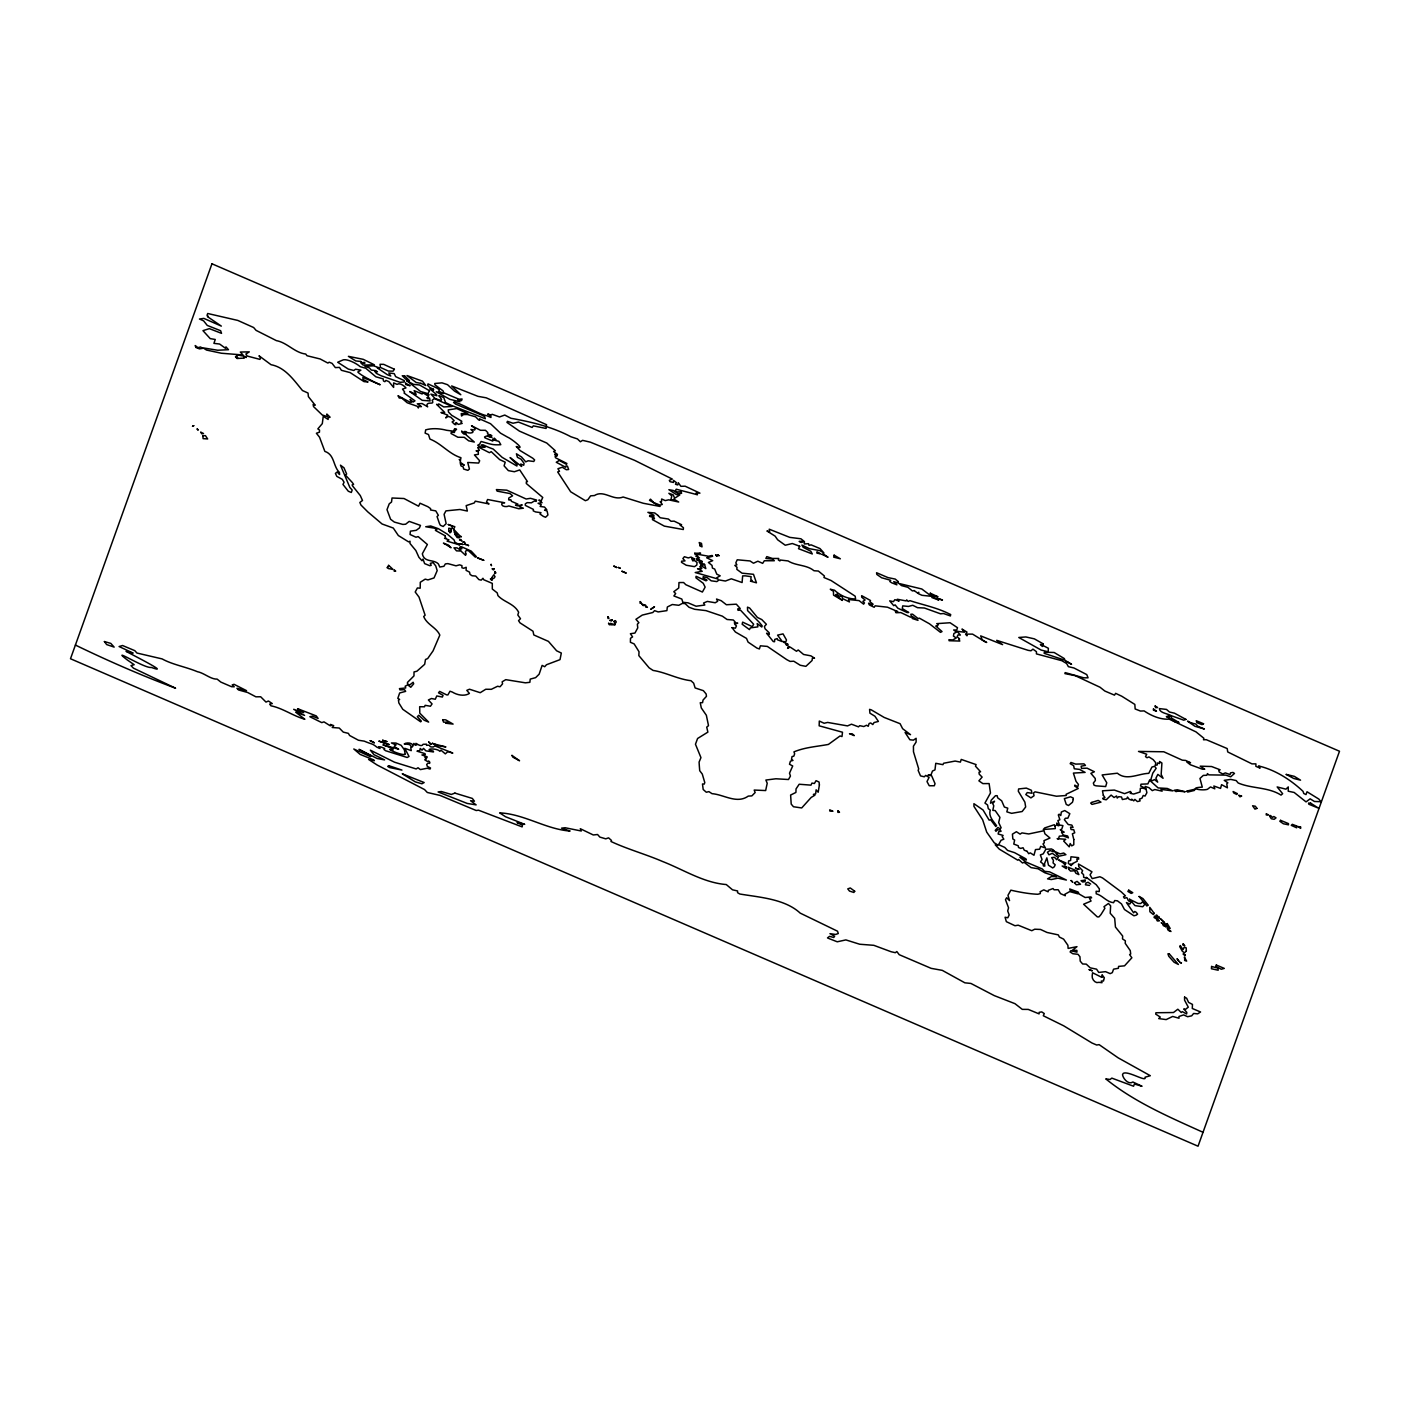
<?xml version="1.0" encoding="UTF-8"?>
<svg xmlns="http://www.w3.org/2000/svg" width="1410" height="1410" viewBox="0 0 1410 1410"><rect width="100%" height="100%" fill="white"/><g stroke="black" fill="none" stroke-linecap="round" stroke-linejoin="round"><path stroke-width="1.5" d="M1186.18 951.08L1184.523 952.878L1182.373 951.309L1179.712 946.586L1180.276 945.511L1183.061 949.653L1184.083 947.361L1186.198 947.855L1186.339 950.798M197.03 429.081L198.211 430.156L197.329 428.904M1089.472 885.427L1085.436 884.793L1085.964 883.083L1088.062 882.255L1090.67 884.07M1203.03 1132.301C1169.348 1117.037 1134.556 1102.197 1105.757 1078.879L1110.111 1079.478L1111.803 1078.104L1133.587 1086.229L1134.38 1084.008L1142.03 1086.264L1132.882 1081.999C1128.846 1085.013 1123.277 1079.143 1122.501 1074.755L1123.206 1073.398C1128.07 1070.384 1147.211 1082.88 1145.043 1077.222L1150.313 1075.707L1118.183 1057.852L1099.113 1044.634L1096.68 1045.021L1091.974 1042.995L1063.722 1025.828L1043.312 1015.764L1044.264 1013.561L1041.726 1011.904L1039.135 1012.345L1039.117 1013.896L1028.26 1009.419L1022.285 1009.366L1014.971 1003.673L994.279 995.619L970.908 983.44L964.881 982.823L942.285 970.362L931.164 968.353L899.21 954.676L896.83 951.538L895.332 952.702L891.102 951.732L873.812 945.317L859.712 944.242L845.877 939.906L837.258 941.792L829.38 938.725L827.476 937.914L829.556 936.346L833.751 937.474L834.632 936.24L829.961 933.667L835.654 934.442L838.28 933.543L837.522 931.199L800.193 913.116C784.894 898.928 759.69 897.342 739.792 894.01L737.536 892.653L737.589 890.961L732.513 889.816L726.273 884.546C703.59 882.766 683.48 869.635 662.577 861.492C645.674 854.196 627.309 849.173 610.988 841.488L611.464 840.43L608.556 837.84L605.754 838.844L599.849 837.082L597.558 834.509L593.293 834.967L580.285 828.71L581.255 831.001L565.128 827.74L561.533 828.146L570.098 831.054C545.74 829.221 524.273 814.011 499.651 812.865L505.503 816.725L524.714 824.356L517.029 822.576L522.493 825.15L522.141 826.894L478.501 810.186L476.21 810.521L440.079 795.434L427.3 792.473L424.551 789.565L377.175 765.031L368.609 759.479L374.39 760.695L373.668 759.884L360.167 754.421L353.787 748.992L370.442 756.659L370.989 755.83L359.004 749.362L377.105 758.492L384.595 759.902L373.95 754.65L370.372 750.173L394.518 762.193L416.161 768.943L418.012 767.763L420.392 769.596L427.177 768.238L430.068 769.049L430.526 768.009L427.336 766.423L426.684 764.396L428.287 763.004C431.354 765.031 429.292 759.197 427.565 761.541L424.71 759.814L426.155 759.144L424.939 757.311L426.895 757.804L427.16 756.835L421.925 754.967L425.291 754.562L424.992 753.627L416.99 751.16L419.687 750.719L420.233 748.446L422.031 750.155L423.511 748.41L425.979 750.878L433.54 751.953L433.24 751.072C422.119 749.027 436.659 747.547 439.885 751.336L440.96 750.155L445.313 753.856L447.851 751.653L452.822 753.081L434.879 745.925L433.275 746.983C426.948 747.194 432.57 744.568 426.507 745.326L426.507 744.18L423.07 744.304C421.079 748.604 413.095 740.197 416.867 744.78L415.263 745.255L413.888 743.387L413.077 745.379C411.42 742.189 405.957 742.629 404.247 743.934C409.781 744.568 409.781 744.092 411.138 746.577L412.83 746.348L410.786 747.741L411.262 750.649L404.776 748.322L409.023 756.483L407.19 757.487L385.688 750.754L383.925 749.468L384.683 748.463L380.929 746.965L378.638 746.718L380.013 748.516L376.911 747.177C371.623 743.017 372.769 744.762 364.203 741.131L358.475 740.25L349.61 735.491L348.376 733.359L343.3 732.125L339.246 728.036L332.231 727.49L333.712 725.639L330.504 724.423L330.962 725.762L329.869 725.586L323.983 721.867L321.78 722.625L309.848 716.703L312.438 716.157L318.131 718.43L316.245 715.91L297.598 708.684L303.679 712.596L293.685 709.318L304.56 715.381L295.677 712.191L304.86 719.241C293.403 716.139 282.67 708.12 270.931 705.811L269.645 704.083L272.271 703.572L268.429 701.017L265.996 702.074L260.674 696.769L255.897 696.822L247.631 692.486L238.537 689.966L236.95 688.291L246.521 690.653L234.025 684.308L232.174 684.908L234.219 686.793L231.469 686.688L220.841 682.087L217.105 679.109C210.76 679.426 204.15 672.975 197.382 671.689C186.085 666.948 172.231 664.568 162.132 658.911L136.964 653.041L134.778 650.644L122.547 645.516L119.092 646.538L133.122 653.112L126.054 651.297C127.587 652.477 173.271 675.284 151.328 667.423C144.666 668.851 108.411 645.445 127.341 659.986L134.162 664.692L130.971 665.608L133.404 668.128L175.58 688.221C142.005 675.672 108.165 660.938 75.4 645.057M732.037 627.662L735.385 631.997L746.507 638.413L748.076 642.096L756.976 648.106L759.391 648.952L760.395 645.815L767.34 646.414L786.798 659.668L790.111 661.413L793.777 661.22L800.245 665.256L805.868 666.348L812.089 660.497L812.354 658.294L814.522 658.153L810.838 655.826L803.577 654.469L798.219 649.975L796.491 651.261L790.129 647.049L787.591 648.371L788.965 646.555L785.811 644.458L788.137 644.388L783.96 642.431L783.537 641.479L785.775 641.991L786.48 639.981L783.043 633.901L777.562 635.135L782.374 641.656L777.492 639.805L777.192 638.536L774.725 639.435L774.548 641.726L773.262 641.55L766.582 633.196L769.331 634.465L769.137 632.72L765.084 628.807L764.414 626.463L766.388 624.313L761.788 619.572L757.382 617.439L749.644 608.027L747.476 607.146L747.6 610.618L759.126 622.127L762.175 625.811L761.77 627.027L757.17 623.537L757.893 626.868L750.402 627.873L749.433 629.583L742.154 624.225L742.647 622.145L752.27 626.639L753.645 624.242L740.462 610.125L738.029 610.301L737.73 608.909L740.232 608.538L736.337 604.185L726.397 604.749L721.25 600.73L716.544 599.038L717.637 601.312L715.222 602.757L707.309 601.418L703.537 603.039L704.824 605.031L696.082 606.229L688.08 602.828L682.845 602.299L681.823 599.056L673.874 595.937L675.672 593.592L673.804 591.707L678.739 587.988L678.968 582.559L683.603 582.524L685.824 584.709L702.391 592.041L705.141 587.124L703.237 583.282L695.941 577.853L696.047 576.302L705.969 580.797L707.062 580.18L703.096 577.889L703.22 576.672L707.238 577.642L711.186 580.814L716.879 581.59L719.047 579.933L725.392 581.043L731.314 578.805L742.101 582.541L742.647 575.897L745.255 575.844L751.125 576.655L750.825 579.263L752.305 580.797L750.402 581.149L756.447 582.806L753.486 574.311L742.012 573.165L736.813 569.358L737.042 567.331L734.822 565.41L736.884 564.846L735.808 562.872L737.236 559.788L750.014 560.951L753.486 563.225L757.857 561.198L762.669 563.365L764.343 560.757L774.319 560.739L772.504 559.1L765.877 558.466L766.811 556.615L772.416 558.466L778.743 558.466L778.338 559.964L779.924 560.968L780.259 560.017L788.049 560.933C795.963 565.974 806.679 564.599 813.993 570.733L818.382 571.05L824.409 575.985L823.969 577.518L831.089 580.532L855.183 596.183L855.588 598.915C847.921 599.162 839.972 595.373 834.526 590.226L830.278 589.239L833.433 591.284L833.557 595.143L842.457 600.431L835.513 594.738L837.135 594.121L838.597 595.866L842.122 596.624L842.775 598.704L849.437 601.929L848.485 599.514L859.078 600.625L863.607 604.167L864.453 602.951L862.902 601.383L865.105 599.99L861.704 597.205L861.651 595.654L870.516 600.519L869.882 601.7L873.09 604.185L872.402 604.996L868.56 603.198L869.424 604.961L874.182 607.287L875.116 605.824L887.472 607.199L897.782 611.623L895.315 611.394L896.002 612.733L900.831 612.574L910.508 617.157L912.393 616.787L912.217 618.479L917.998 620.347L911.23 615.817L910.825 614.214L912.552 614.196L918.121 618.567L919.39 618.162L929.437 623.784L940.47 632.35L942.039 631.574L935.764 626.005L937.597 625.846L938.32 624.313L936.769 623.643L950.076 622.744L957.496 627.714L956.738 630.023L953.671 629.988L956.491 632.05L953.865 633.548L953.442 636.104L956.244 637.99L952.79 639.964L948.912 639.699L949.106 640.722L959.84 641.057L958.765 639.294L959.699 638.977L957.09 636.738L958.06 634.905L960.369 635.064L957.09 631.292L964.528 632.209L962.008 629.054L966.996 632.103L965.586 634.236L966.978 635.787L967.101 634.112L972.583 634.13L985.731 642.202L986.7 642.449L982.188 639.893L980.69 635.892L1002.598 644.634L996.694 640.334L1028.19 650.345L1030.992 650.785L1032.931 649.146L1036.473 651.702L1036.42 653.887L1061.871 660.708L1066.647 663.528L1068.375 666.666L1073.944 667.97L1086.757 674.597L1088.079 677.822L1083.761 677.822L1065.149 672.605L1064.903 673.61L1075.16 675.654L1100.012 687.234L1104.823 691.023L1114.499 695.148L1115.627 693.35L1121.726 696.205L1134.839 704.418L1135.156 708.966L1140.478 711.063L1144.109 710.904C1151.247 715.734 1160.536 719.787 1169.225 719.135L1196.015 731.896L1203.876 738.258L1203.488 739.774L1206.273 739.686L1227.211 748.569L1227.722 751.953L1251.957 763.867L1255.905 763.867L1255.887 766.335L1260.064 768.133L1258.513 765.93C1275.081 769.807 1290.591 779.677 1303.034 791.345L1303.774 793.495L1306.013 794.588L1307.017 791.768L1318.879 799.1L1320.958 801.691L1314.455 801.479L1310.137 798.836L1306.048 801.885L1294.168 792.473L1288.229 791.204L1288.264 786.921L1285.955 789.177L1277.16 786.939L1282.642 793.724L1281.02 795.099C1268.172 786.903 1251.604 788.772 1238.156 782.973L1236.2 780.576L1230.789 779.395L1224.25 780.347L1227.863 782.832L1226.77 783.784L1227.405 787.82L1221.571 784.665L1220.566 788.401L1213.869 786.022L1214.785 788.807L1210.52 786.956L1207.454 789.3C1201.778 791.098 1187.044 787.908 1202.289 787.133L1199.963 778.461L1203.312 775.394L1206.854 775.271L1207.454 773.596L1208.811 774.865L1225.889 775.13L1230.683 776.839L1234.49 773.438L1232.957 772.433L1230.489 772.891L1230.084 774.583L1225.396 772.909L1222.717 773.967L1219.209 772.028L1218.786 770.406L1220.108 769.789L1211.578 766.529L1200.21 766.176L1204.739 769.173L1202.43 769.208L1190.34 764.749L1186.744 761.946L1190.551 762.757L1185.669 760.448L1182.285 760.166L1163.796 751.777L1138.505 751.424L1146.735 754.244L1145.502 756.606L1147 757.752L1148.938 756.923L1153.204 759.655L1155.812 762.828L1155.284 765.225L1157.187 765.013L1157.68 762.916L1159.602 763.568L1159.566 761.471L1161.91 762.969L1161.17 774.442L1163.074 778.302L1157.839 774.407L1155.883 778.232L1157.698 782.145L1154.49 779.571L1152.234 780.735L1150.807 779.765L1152.763 773.173L1156.147 768.327L1154.649 766.264L1151.935 767.058L1148.78 773.35C1138.434 773.614 1126.625 781.034 1117.355 773.209L1102.127 774.954L1106.78 782.779L1105.669 786.551L1096.134 785.846L1094.09 785.247L1093.332 783.061L1095.376 780.488L1095.217 778.461L1090.882 773.35L1094.371 771.764L1087.075 768.168L1081.488 768.397L1081.153 766.176L1085.471 765.401L1083.99 763.867L1075.724 764.114L1070.948 762.475L1070.19 763.691L1073.627 765.63L1074.279 768.767L1079.549 769.402L1085.118 772.398L1073.398 773.085L1076.024 781.351L1078.438 784.471L1077.786 786.692L1074.79 785.123L1074.667 786.022L1078.262 788.472L1066.119 794.306L1066.26 795.487L1056.442 796.227L1035.028 791.838L1033.459 793.072L1034.041 795.734L1030.921 797.901L1025.81 794.57L1027.238 792.579L1031.873 793.231L1031.38 790.27L1026.339 788.102L1018.602 788.965L1018.32 791.239L1024.894 802.149L1025.669 806.978L1022.144 811.525L1011.605 813.341L1006.846 811.843L1007.762 808.159L1004.361 807.031L1001.682 800.827L997.681 797.848L997.152 795.681L995.442 795.716L991.195 800.245L990.507 803.207L994.561 801.197L992.711 803.665L993.768 805.745L992.799 810.38L995.16 810.556L999.937 817.377L998.65 822.541L1001.118 827.758L1000.236 828.833L997.892 827.494L995.266 830.331L995.971 831.301L997.557 829.803L1000.06 829.961L1001.118 831.248L998.685 831.777L998.121 833.997L1003.109 835.425L1002.158 836.606L1003.832 839.197L1001.065 840.272L998.597 844.643L1004.713 847.392L1007.551 850.406L1014.583 852.662L1025.898 858.849L1026.374 859.959L1019.871 857.333L1025.828 861.986L1042.166 868.895L1044.598 871.345L1049.622 871.874L1066.401 880.051L1057.958 878.166L1051.296 879.558L1047.56 878.853L1051.472 876.509L1056.513 876.685L1044.863 872.79L1038.06 868.772L1031.062 867.608L1024.101 862.303L1022.479 862.99L1018.672 859.465L1017.844 860.223L999.302 849.155L995.213 844.801L997.98 845.083L994.191 842.739L986.718 832.147L982.664 819.809L973.94 806.379L973.94 803.7L983.034 809.975L989.133 820.109L990.684 819.827L995.76 826.489L996.535 825.643C993.345 821.166 988.234 816.231 990.261 810.115L988.287 808.653L987.564 804.987L984.938 803.065L990.472 792.984L989.115 783.572L982.876 783.608L978.892 780.84L982.118 777.104L979.192 774.125L979.016 772.222L980.602 771.781L975.473 766.176L976.108 764.59L961.232 759.426L960.404 762.105L955.116 761.065L943.607 763.251L942.938 764.661L935.764 763.303L934.971 769.895L932.468 771.041L931.058 774.707L927.991 775.183L931.622 775.712L935.041 783.678L934.301 785.758L929.243 785.758L926.987 781.545L929.084 777.439L925.7 775.394L924.326 776.804L920.518 775.888L918.157 770.424L918.686 768.838L913.486 751.812L913.433 746.172L916.095 742.083L916.112 738.311L913.398 740.144L909.873 739.757L905.079 732.495L910.525 734.663L902.629 728.688L900.091 723.7L884.176 717.443L871.309 709.882L869.582 709.353L869.917 713.178L874.94 716.245L878.395 721.444L874.059 722.537L872.808 724.564L870.675 722.96L869.106 723.506L868.243 726.291L866.551 725.234L863.801 726.538L859.695 725.657L858.496 726.855L851.481 724.194L847.516 725.903L827.635 722.431L824.145 723.26L819.298 721.056L819.157 725.815L842.493 732.231L841.999 736.549L840.043 735.967L828.41 744.427C816.549 746.63 805.163 747.229 793.953 751.865L794.641 753.786L793.848 756.165L792.032 756.571L791.486 759.532L792.984 760.413L790.428 761.171L789.494 764.255L792.702 765.983L789.512 773.191L790.446 776.064L788.472 779.518L775.87 778.778L765.877 780.047L767.216 783.255L765.665 790.552L754.191 790.058L755.143 792.561L751.847 795.892L748.269 796.104C736.796 804.282 723.912 794.553 712.032 793.671L708.895 791.627L706.322 792.244L703.185 789.494L702.48 783.96L704.207 784.101L704.788 782.603L702.286 774.072L699.712 770.706L699.307 765.683L699.096 762.087L700.946 757.628L695.465 744.233L697.597 738.487L707.873 732.125L706.727 727.155L708.507 725.639L706.357 715.275L701.281 707.908L700.259 702.709L702.568 702.656L703.026 700.083L706.48 696.311L706.128 693.984L703.378 690.671L695.112 687.939L693.667 683.198L690.988 680.713C677.576 679.109 665.908 672.429 653.059 670.42L649.129 667.829L638.836 655.597L639.03 651.737L634.13 643.894L630.411 642.29L630.481 638.289L632.579 636.897L630.376 633.725L634.941 633.055L637.761 627.873L637.355 624.207L638.889 622.656L635.928 619.307L642.255 615.095L652.795 612.522L654.575 610.653L658.17 611.922L666.895 610.636L667.335 606.987L672.288 604.52L678.792 605.295L682.44 603.374L685.172 603.656L689.032 607.269L694.654 609.296L705.969 610.618L722.378 616.17L727.049 619.484L733.288 619.995L735.139 621.933L734.293 622.973L737.73 623.167L734.663 624.189L736.425 625.917L735.421 628.155L732.037 627.662M398.202 395.857L399.242 398.025L401.709 398.061L407.226 402.784L417.254 406.274L418.312 407.966L418.929 406.38L421.414 406.644L417.307 403.824L422.066 403.542L427.706 406.82L426.701 405.763C427.124 400.44 435.091 405.886 432.147 400.281L434.386 398.572L452.046 406.45L443.762 406.944L438.704 403.877L438.598 404.934L436.606 404.317L444.696 412.425L440.942 412.513L447.693 415.086L445.736 417.906L447.992 416.408L450.759 417.201L454.161 420.638L452.116 421.942L454.637 424.41C458.056 425.626 453.826 422.806 456.329 422.612L458.303 424.41L462.198 423.423L460.894 422.313L461.793 421.255L451.658 415.28L448.486 412.055L448.239 409.887L456.752 408.565L467.873 413.659L461.246 413.588L461.546 416.038L463.502 414.558L467.415 414.487L475.558 416.796L478.483 419.775L479.717 420.356L479.488 418.805L490.539 423.723L500.479 433.134L507.671 437.206C510.772 438.21 527.393 451.182 516.236 446.529L520.22 450.636L532.751 458.197L534.619 459.924L533.791 461.475L528.133 460.77L525.754 461.863L521.559 457.016L516.413 453.791L517.417 457.316L520.995 459.184L524.062 463.326L523.727 465.247L520.784 464.013L521.647 466.463L510.067 457.563L517.029 464.613L516.924 466.04L502.154 457.351L493.2 449.05A63.591 42.635 26.4 0 1 482.978 444.785L481.18 445.207L485.093 447.287L481.374 447.199L477.69 445.225C480.845 443.762 479.523 443.586 481.127 441.489C490.504 443.938 491.896 445.278 500.814 444.696L498.876 441.365L493.412 439.867L495.915 439.62L494.223 438.14L494.099 439.567L492.654 438.968L492.76 441.101L484.934 437.84L484.564 436.924L486.644 436.007L491.967 437.417L487.701 435.901L489.094 434.756L491.861 435.743L487.49 433.822L487.825 432.623L485.498 430.314L480.528 430.297L471.522 425.732L475.399 428.675L474.588 429.997L470.887 429.468L473.125 431.654C473.196 433.734 466.234 433.187 466.111 431.601L464.26 431.513L466.005 433.963L462.251 431.707C460.488 428.957 462.709 435.144 465.353 434.192L474.324 442.035L468.649 440.801L464.225 437.312L457.915 437.259L451.041 433.505L451.288 432.094L454.373 432.5C454.39 429.486 459.149 429.204 454.654 428.693L453.403 431.16L446.635 430.297C440.449 428.675 432.764 427.882 425.697 429.856L425.115 433.134L428.499 434.544L429.944 439.092C441.365 443.463 448.997 454.02 460.929 457.704L460.717 459.255L459.237 459.537L460.665 460.911L460.03 462.092L464.295 465.212L460.277 463.432L461.017 465.917L463.185 466.851L463.643 469.054L467.891 470.341L469.424 469.001L467.715 462.462L478.642 463.062L479.664 460.788L474.412 454.919L478.36 454.32L478.254 451.852L476.122 450.812L479.418 450.389L477.69 447.534L478.748 447.217L489.429 452.698L491.226 451.658L499.598 459.554L505.221 462.198L504.075 465.846L508.358 470.623L514.35 471.733L519.726 469.935L527.499 481.674L526.335 481.815L526.283 483.489L542.744 497.466L541.281 500.691L538.849 500.092L542.057 502.7L538.074 503.282L541.281 504.762L540.101 506.454L544.507 507.054L546.78 509.697L544.56 510.103L547.115 511.054L547.944 515.002L545.582 517.259L543.379 516.395L539.96 514.015L541.017 512.676L535.553 511.936L533.227 510.825L533.368 509.38L525.331 505.414L525.26 503.916L527.146 502.647L531.376 502.806L534.355 501.008L536.188 501.431L536.558 500.039L530.46 498.312L526.159 499.017L506.789 490.169L496.373 489.57L497.096 491.121L510.05 493.571L512.588 495.809L508.781 498.012C507.97 502.894 511.213 497.166 511.337 501.29L517.928 504.128L515.549 505.097L517.206 505.82L522.211 504.868L519.321 506.684L523.392 508.217L518.774 508.746L508.834 505.961C506.542 507.353 499.951 506.578 502.066 502.683L504.657 502.788L487.578 499.51L486.538 501.978L489.041 503.952L475.276 501.167L474.289 502.929L466.164 505.626L467.362 511.054L459.942 509.486L445.93 510.878L444.097 514.315L446.159 523.639L443.181 526.476L440.343 525.26L439.356 523.251L437.065 516.553L438.351 515.32L435.778 510.878L430.561 509.979L430.632 508.622L427.794 506.666L420.004 503.211L418.576 506.208L404 498.523L392.033 497.994L391.522 502.048L389.231 503.811L386.992 509.662L390.605 519.285L394.377 522.088L402.872 524.432L405.639 524.22L409.2 521.383L420.48 525.401L419.404 527.992L416.214 530.319L410.38 531.182L410.046 534.478L415.968 537.228L418.153 536.576L427.371 544.489L422.33 553.777C424.181 562.942 433.363 558.906 438.369 563.894L439.779 567.032L443.921 566.291L445.349 563.912L447.869 563.612L455.994 565.815L459.607 564.846L461.934 565.639L461.916 567.754L463.696 568.3L466.181 567.278L466.128 570.38L469.548 572.125L470.059 574.434L472.103 575.756L475.716 576.055L478.871 579.58L481.268 580.144L482.943 578.259L483.736 579.739L492.301 583.387L492.301 589.027L497.219 592.887L497.941 595.619C503.987 602.246 514.139 603.515 518.651 612.257L517.805 615.007L520.484 618.708L518.545 620.647L519.99 622.85L533.015 631.239L533.808 634.958L548.42 641.374L556.633 650.803L561.321 653.041L560.017 659.633L546.481 664.745L544.701 666.718L542.127 665.397L539.131 674.209L535.624 677.646L530.23 679.109L529.86 682.317L525.401 682.828L505.767 679.655L502.154 681.805L502.559 683.868L500.057 686.776L497.571 686.265L491.314 689.314L485.745 689.261L480.228 692.698L469.495 689.226L466.798 690.354L469.407 693.403A14.911 9.993 26.4 0 1 452.258 692.028L450.001 691.235L447.904 694.918L446.618 694.866L439.603 691.393L438.528 692.839L443.057 695.341L442.37 697.051L436.783 695.941L435.267 699.254L431.478 698.514L428.376 699.977L432.059 703.925L430.438 706.234L425.15 705.317L424.498 706.798L419.669 706.71L419.792 713.16L428.658 722.096L424.216 720.263L418.788 715.258L417.342 716.721L421.343 721.127L420.638 721.814L402.767 709.283L398.854 702.955L398.448 700.224L399.629 699.448L397.814 698.373L399.664 692.962L405.675 691.358L404.476 689.719L399.964 689.895L399.435 688.609L405.745 687.974L405.163 686.212L407.807 684.89L410.768 687.287L413.712 683.797L413.112 682.264L409.711 684.996L407.49 683.973L407.49 682.405L413.976 675.901L414.029 671.936L416.867 671.248L424.674 664.304L425.485 659.492L427.688 658.558L433.064 650.874L439.832 635.082C436.36 627.327 426.966 624.718 423.687 616.54L425.115 615.201L419.017 597.1L415.21 592.006L417.378 587.97L420.198 588.199L420.286 582.277L425.203 579.14L427.953 579.915L434.033 577.924L437.188 570.609L435.725 565.886L433.082 562.59L430.314 563.383L431.178 565.375L429.768 565.692L424.621 563.612L423 559.1L422.013 560.739L418.929 557.338L415.862 550.552L409.993 543.467L410.01 541.193L408.653 541.916L398.343 535.536L393.284 528.045L382.11 524.009L367.816 511.9L360.96 505.027L359.85 502.471L362.493 500.479L360.29 495.562L352.729 486.133L352.112 484.917L353.61 484.335L352.253 482.467L345.485 475.117L346.631 473.989L343.969 467.785L340.462 465.159L349.874 487.49L352.183 490.028L351.319 492.46L348.305 491.244L342.965 484.423L344.093 482.273L342.295 479.347L336.814 476.386L335.421 473.408L337.149 472.015L339.581 474.518L339.369 472.368C332.919 466.093 334.822 454.725 324.846 451.376L319.541 437.223L316.386 433.24L319.435 432.2L319.524 430.032L317.832 428.887L322.308 423.635L323.243 416.302L328.125 419.44L328.089 417.836L330.116 417.201L326.838 414.046L327.508 416.69L322.22 414.963L313.531 406.574L313.09 404.458L315.205 405.234L308.385 396.615L308.05 393.055L302.48 390.535C293.862 380.136 285.208 367.323 271.055 364.714L259.017 355.796L260.515 357.682L259.969 359.391L247.208 356.043L245.886 354.033L249.288 351.865L240.317 352.042L242.996 354.967L221.405 353.24L206.547 350.068L202.969 347.847L217.739 350.244L228.473 349.698L225.935 346.842L225.529 348.323L219.625 344.04L213.915 343.353L215.254 339.475L210.231 338.629L202.952 330.645L209.367 328.636L221.529 333.342L220.63 330.715L207.27 325.428L203.604 320.845L199.462 319.012L203.851 318.396L221.335 326.115L207.446 316.615L208.363 316.51L207.041 315.346L207.711 313.496L237.796 320.423L253.641 327.525L256.074 330.363L276.36 340.621C287.164 342.56 294.637 352.764 305.758 354.051L306.992 355.725L320.193 358.986L327.895 363.075L329.2 362.194L332.09 363.375L335.351 367.605L339.493 367.393L341.431 370.319L350.121 372.592L364.027 381.617L368.045 381.987L363.075 379.519L362.881 377.422C402.062 393.901 363.145 378.356 357.823 371.993L360.872 370.178L355.549 369.226L353.839 370.477L348.305 369.085L337.677 362.247L342.225 360.29C345.344 358.052 355.461 362.564 360.167 366.653L365.807 368.274L375.853 376.805L383.168 378.867L383.485 381L384.877 381.669L385.917 380.4L388.896 381.652L393.619 387.415L393.637 382.885L397.003 384.348C399.682 382.462 404 385.635 405.992 387.909L402.502 389.107L404.599 391.962L404.071 393.055L414.963 400.828L413.183 402.009L410.063 399.435L411.579 402.22L410.028 402.185L398.202 395.857M1073.803 839.514L1073.785 844.749L1071.706 845.859L1070.208 843.533L1069.238 846.864L1063.686 841.065L1065.713 839.267L1057.13 838.668L1058.505 838.756L1059.333 836.183L1063.122 835.866L1068.428 837.857L1067.634 835.971L1063.44 835.09L1061.924 832.993L1061.501 831.971L1064.18 832.2L1060.267 829.732L1061.73 829.239L1062.928 825.59L1059.509 825.044L1057.87 820.549L1059.862 819.756L1058.328 814.945L1059.139 814.187L1060.778 815.562L1061.342 812.019L1064.726 810.538L1069.82 813.693L1067.863 818.152L1065.378 818.258L1064.374 819.703L1068.234 824.533L1071.847 825.079L1073.01 827.458L1070.525 827.106L1071.071 829.503L1073.768 829.75L1074.737 832.799L1072.376 833.803L1073.803 839.514M1184.576 997.082L1184.576 1000.183L1188.278 1007.163L1185.493 1009.348L1183.748 1008.943L1186.815 1012.398L1186.638 1013.984L1182.285 1011.622L1181.28 1012.503L1177.843 1009.225L1173.472 1012.521L1155.918 1012.75L1155.724 1014.125L1160.271 1017.051L1158.72 1018.584L1166.158 1019.589L1172.679 1016.451L1179.024 1018.231L1178.954 1016.487L1183.624 1014.9L1187.661 1016.716L1191.679 1015.817L1193.618 1013.473L1197.672 1013.843L1200.544 1011.975L1192.296 1008.485L1192.455 1004.413L1188.577 1002.387L1186.656 998.245L1184.576 997.082M1040.351 891.649L1040.316 893.587L1037.848 894.257C1029.071 893.958 1018.654 891.966 1010.864 890.168L1007.956 895.315L1009.542 900.602L1006.652 897.747L1005.489 899.668L1008.555 907.829L1007.692 910.966L1009.19 914.949L1007.797 917.769L1005.066 917.24L1006.352 921.664L1014.988 925.736L1018.179 925.189L1031.785 930.706L1034.728 929.208L1040.527 929.454L1047.048 932.468L1058.311 934.901L1059.368 937.033L1063.598 939.113L1067.899 945.282L1068.128 948.419L1076.976 946.656L1072.428 950.252L1076.87 950.375L1076.958 952.138L1070.807 950.763L1070.12 951.962L1072.887 953.742L1077.998 954.306L1079.954 956.738L1080.219 961.127L1082.616 963.964L1086.282 964.14L1090.212 967.842L1096.557 969.163L1098.742 972.424L1105.581 971.666L1110.163 973.64L1112.314 972.636L1113.565 969.163L1118.377 968.282L1118.588 966.396L1124.528 965.832L1131.86 957.795L1129.604 954.588L1130.697 954.006L1130.274 950.622L1125.198 943.308L1125.374 940.787L1122.501 938.919L1122.677 936.046L1115.451 927.075L1114.676 918.298L1110.216 913.275L1110.639 905.819L1108.436 903.475L1103.959 906.701L1104.894 908.269L1100.963 914.579L1098.936 916.905L1097.297 916.888L1083.603 904.233L1091.058 901.043L1089.401 898.188L1091.64 897.8L1091.005 896.919L1085.154 897.518L1079.179 894.046L1078.086 892.019L1069.732 888.97L1070.349 890.838L1073.962 891.19L1077.927 893.834L1069.697 891.596L1064.797 894.328L1065.29 895.738L1060.496 893.623L1058.223 889.745L1054.028 889.798L1053.023 888.529L1048.3 890.345L1048.123 891.825L1043.805 889.851L1040.351 891.649M202.828 435.778L203.11 438.633L207.64 438.951L205.419 435.619L202.828 435.778M379.519 367.904L377.316 367.922L387.309 374.672L390.764 376.029L388.808 372.963L394.236 373.632L395.646 376.629L404.282 380.612L404.423 381.969L400.017 382.304L381.105 375.765L376.399 373.403L374.884 371.5L377.439 371.799L375.695 370.601L371.306 370.072L369.42 367.939L364.837 366.283L373.615 365.825L379.519 367.904M433.505 389.266L433.487 390.217L429.909 388.843L436.325 394.395L436.906 395.716L430.914 394.13L435.267 398.642L440.995 400.44L441.559 399.365L438.827 395.646L440.766 396.263L443.762 397.602L445.542 402.537L450.372 404.987L485.304 418.735L484.67 416.655L482.097 415.21L455.553 404.088L453.509 402.361L454.461 401.938C464.26 405.075 480.475 414.875 486.732 415.65L490.962 417.501C491.949 414.963 482.943 412.619 491.173 415.051L492.108 414.276L499.51 416.955L504.745 415.051L510.949 418.276C531.676 422.031 552.103 426.772 570.891 436.748L577.448 438.933L580.391 441.753L582.577 440.361L590.402 442.176L634.659 460.365L672.288 479.065L669.327 480.352L669.962 481.656L673.469 482.467L673.522 480.352L676.412 482.643L675.443 484.229L677.769 484.952L678.28 482.696L680.889 486.309L685.137 486.203L699.942 493.147L696.082 493.007L697.457 494.769L676.254 489.217L675.443 490.645L676.677 491.949L681.136 491.79L681.594 493.306L678.175 493.623L673.31 490.486L668.886 489.693L676.342 494.558L679.796 494.945L674.703 498.224L673.152 494.822L668.851 493.288L671.777 495.915L670.966 499.51L672.958 500.145L673.786 499.087L678.703 502.03L668.675 499.827L665.256 500.603L661.66 498.999L661.484 501.784L660.127 501.731L662.312 504.427L660.021 505.115L653.852 502.683L650.486 499.158L649.516 500.303L660.109 506.454L643.26 503.264L623.114 497.007C613.121 501.167 603.85 489.464 594.456 495.545L590.631 495.844L587.864 499.722L585.379 500.691L570.68 491.79L557.673 471.945L559.506 471.292L557.919 468.737L562.255 467.221L566.362 469.741L568.653 469.495L567.437 466.146L566.062 465.829L565.745 467.274L556.245 462.268L559.276 460.471L566.485 464.348L566.89 463.485L555.47 457.721L555.117 456.064L556.915 456.153L554.659 454.232L557.02 455.289L557.461 454.443L553.584 451.535L555.364 450.777L546.78 443.04L519.409 431.107L506.965 422.418L507.441 421.343L512.993 423.229L518.492 422.083L532.134 427.424L533.332 425.855L546.093 428.464L546.551 424.692L486.203 397.814L477.99 396.351L451.641 385.935L460.806 394.747L454.478 391.081L447.534 384.683L441.982 382.85L434.756 383.502L434.967 384.877L443.022 390.852L443.78 392.826L458.937 399.206L462.092 398.995L461.511 400.616L457.598 399.506L459.977 401.779L449.913 399.347L436.254 391.769L443.551 393.513L438.792 391.24L439.356 389.794L436.994 388.12L428.023 383.873L427.653 385.423L429.838 387.591L433.505 389.266M1027.044 851.305L1028.701 853.702L1030.287 852.874L1033.971 855.253L1035.486 849.578L1039.628 849.208L1040.668 846.37L1045.427 847.939L1043.03 843.955L1044.334 842.739L1043.964 840.66L1049.992 838.034L1044.916 833.803L1044.017 830.737L1028.718 833.962L1021.95 832.905L1020.1 834.121L1016.398 831.724L1012.433 834.156L1012.838 838.968L1014.636 840.078L1013.772 844.061L1018.267 845.771L1018.531 847.516L1020.717 848.415L1023.061 847.745L1024.277 850.23L1027.044 851.305M1103.307 795.293L1104.964 797.584L1102.69 798.289L1103.219 799.188L1106.216 799.805L1111.115 795.081L1114.041 797.514L1116.561 795.98L1117.196 798.06L1118.659 796.703L1121.514 796.985L1122.378 799.523L1126.872 798.659L1127.471 797.002L1129.146 799.276L1131.402 800.122L1131.736 799.17L1133.763 800.862L1134.874 799.399L1137.429 801.585L1140.091 800.915L1139.509 799.082L1141.977 798.201L1143.228 795.469L1145.043 796.068L1146.894 792.702L1146.083 789.23L1142.946 788.137L1140.337 788.296L1140.055 792.015L1133.728 794.041L1130.221 793.301L1131.296 792.579L1130.344 791.486L1124.598 793.654L1114.341 790.076L1102.479 790.798L1103.307 795.293M1068.851 869.336L1070.525 871.08L1074.508 870.745L1075.9 873.266L1078.879 874.605L1077.134 870.992L1068.11 867.203L1068.851 869.336M1154.191 913.328L1153.345 914.579L1149.89 911.741L1149.767 907.335L1154.191 913.328M1177.174 958.87L1178.866 961.197L1177.174 958.87M799.699 546.252L798.501 548.684L812.283 553.954L810.821 551.275L803.136 547.274L801.885 545.071L809.446 548.684L819.827 550.623L823.881 552.879L820.003 548.578L811.12 544.859L809.005 545.353L808.547 543.696L804.246 543.96L804.44 541.581L801.215 542.48L799.153 541.422L803.806 541.087L800.915 538.779L789.759 537.369L769.208 529.191L769.649 531.817L766.934 530.971L775.112 536.135L777.633 539.766L785.247 545.229L792.332 543.52L799.699 546.252M491.649 577.871L492.442 578.946L494.223 577.994L495.033 576.672L493.782 574.822L491.649 577.871M692.081 558.836L692.68 560.845L694.548 560.563L697.034 562.414L696.822 565.04L694.478 566.661L686.265 565.251L681.524 562.343L681.612 561.198L684.996 560.898L682.881 558.572L684.379 556.721L688.291 557.919L691.076 557.073L694.76 559.083L692.081 558.836M1167.409 928.52L1168.273 930.389L1170.987 931.499L1167.409 928.52M1086.793 878.395L1083.673 877.284L1083.55 874.623L1081.629 872.79L1082.616 870.657L1078.791 866.692L1078.491 864.013L1091.957 871.803L1090.053 874.817L1092.168 878.606L1099.923 876.756L1102.532 877.937L1121.179 891.825L1125.427 895.808L1123.488 896.795L1124.387 898.223L1126.731 897.624C1128.705 899.227 1126.519 900.796 1131.243 901.995L1129.763 904.057L1126.431 902.559L1133.605 912.799L1134.768 911.477L1136.213 912.323L1137.588 914.121L1136.196 915.178L1133.922 915.777L1124.475 909.52L1121.479 903.898L1117.39 900.814L1114.728 900.549L1113.53 902.7C1106.533 901.959 1102.726 895.491 1096.222 893.799L1096.116 891.261L1099.183 891.578L1099.395 888.917L1096.257 884.74L1086.229 877.284L1086.793 878.395M1165.929 924.537L1164.66 924.026L1165.929 924.537M819.404 784.912L818.17 792.226L816.108 789.829L815.667 793.777L813.411 794.429L814.927 795.187L811.226 797.39L801.708 807.948L793.477 806.749L791.204 804.088L790.622 795.046L795.927 792.42L796.033 788.93L799.17 784.242L810.979 785.141L811.948 783.096L814.398 783.484L816.055 780.682L819.051 782.021L819.404 784.912M1129.586 899.263L1134.98 905.608L1142.752 906.753L1145.184 903.792L1142.312 902.048L1140.725 903.51L1138.029 903.44L1129.586 899.263M1103.589 979.844L1103.536 980.972L1101.263 981.043L1102.056 982.699L1098.919 982.347C1095.411 983.916 1091.675 979.104 1092.168 975.932L1092.574 972.741L1101.439 977.183L1102.461 977.218L1102.038 974.768L1104.382 977.835L1103.589 979.844M1266.356 813.87L1266.303 814.998L1268.595 814.857L1266.356 813.87M657.959 515.461L660.197 517.752L668.358 519.021L671.019 521.277L674.086 521.136L681.594 524.714L680.043 525.049L683.445 527.71L683.304 529.525L664.357 526.124L652.477 519.673L652.53 518.069L654.469 518.792L653.923 517.558L649.605 516.413L649.71 515.337L653.852 516.289L653.958 515.249L647.877 512.341L654.769 512.976L657.959 515.461M1149.591 780.206L1147.863 783.907L1141.007 784.207L1140.584 785.934L1145.889 788.542L1145.149 786.41L1149.009 787.714L1152.287 790.622L1154.843 789.547L1162.122 791.151L1160.923 789.406L1172.961 790.904L1167.216 788.454L1158.121 787.926L1149.591 780.206M235.523 356.853L237.039 358.51L244.406 358.07C242.256 355.32 249.129 359.145 245.093 356.43L236.21 354.685L237.708 357.805L235.523 356.853M1053.622 850.389L1053.534 851.693L1049.904 850.53L1047.436 852.274L1048.969 854.795L1052.265 853.314L1058.293 857.509L1056.795 859.73L1054.468 857.298L1051.684 857.597L1053.429 860.382L1053.076 862.955L1055.209 864.771L1054.275 866.815L1052.688 867.925L1048.458 865.176L1046.855 857.844L1044.51 863.713L1044.845 866.092L1043.453 865.987L1042.977 863.766L1040.562 861.915L1042.043 859.501L1040.351 854.936L1043.241 853.843L1045.867 849.243L1051.631 848.979L1053.622 850.389M1085.136 880.192L1085.048 881.638L1082.651 882.008L1081.047 880.686L1085.136 880.192M1296.759 826.048L1296.654 827.811L1291.243 825.343L1292.335 824.321L1296.759 826.048M950.552 614.548L950.446 615.959L943.484 613.509L940.54 613.808L924.396 608.01L917.558 607.692L912.746 605.278L908.445 606.441L902.735 605.877L902.277 608.538L908.71 612.504L907.194 612.557L897.817 608.186L895.121 604.89L893.711 605.648L889.692 600.854L893.394 601.647L894.892 599.673L899.051 601.118L897.289 599.25L906.136 600.907L906.665 599.885L908.181 601.453L909.891 600.642C923.409 605.066 937.932 607.816 950.552 614.548M1211.595 966.467L1211.437 968.758L1218.187 970.221L1218.011 968.141L1211.595 966.467M1184.735 959.029L1184.629 960.421L1186.656 961.109L1184.4 957.073L1184.735 959.029M193.734 425.679L192.553 426.313L193.734 425.679M932.063 596.166L931.904 597.558L938.76 600.061L932.063 596.166M462.974 544.436L459.449 543.89L462.974 544.436M448.274 524.52L451.887 526.071C453.403 527.428 450.072 528.591 453.897 528.679L454.848 526.723L448.274 524.52M704.559 564.37L705.811 568.618L701.07 565.657L699.765 566.82L701.845 568.265L700.981 569.041L697.545 568.688L702.25 571.279L695.218 572.53L717.937 578.999L716.914 577.677L720.175 575.809L716.791 574.17L714.676 569.041L712.42 568.089L712.015 565.392L708.384 562.467L712.684 560.651L706.657 557.778L712.667 556.263L712.032 555.487L708.472 556.227L696.963 554.148L697.809 556.386L695.888 556.227L699.448 557.866L696.346 558.836L699.73 559.788L696.857 560.228L701.81 560.951L702.374 562.008L699.078 561.903L701.493 565.357L703.343 565.093L701.034 563.101L704.559 564.37M200.819 432.253L201.771 433.822L203.498 433.557L200.819 432.253M699.942 544.683L699.783 545.829L702.039 546.886L701.493 543.361L699.201 542.55L699.942 544.683M465.829 553.971L465.617 555.364L460.911 551.028L456.505 550.852L453.985 547.855L456.999 547.873L460.717 550.111C456.981 547.203 465.935 550.252 459.678 547.239L461.405 546.727L471.169 551.081L476.421 556.686L475.293 557.109L468.561 550.781L466.534 550.323L465.423 551.539L465.829 553.971M1057.024 854.319L1059.069 856.205L1065.907 854.672L1063.739 853.015L1060.109 853.914L1054.222 851.217L1057.024 854.319M464.683 543.89L466.199 544.736L464.683 543.89M395.822 744.868L394.148 746.542L398.677 749.203L382.921 744.868L392.791 748.499L393.002 750.049C382.039 746.507 401.498 756.201 405.322 754.279L404.3 749.697L401.145 745.308L395.928 743.052L391.416 742.947L395.822 744.868M1063.457 862.973L1065.043 865.105L1065.995 862.973L1058.61 859.941L1063.457 862.973M914.209 590.561L912.376 590.931L907.881 587.3L901.501 585.591L898.91 583.458L921.805 588.992L931.534 596.324L921.981 595.302L918.456 593.698L918.756 592.253L917.822 593.258L914.209 590.561M1164.519 922.669L1160.377 918.686L1164.519 922.669M834.121 555.152L833.733 557.162L840.36 558.801L834.121 555.152M444.961 535.677L445.754 538.056L444.555 538.303L448.962 539.889L447.076 541.123L459.678 544.965L454.848 542.127L454.073 539.924L447.34 534.161L438.404 528.715L430.72 525.983L425.732 526.741L434.351 528.151L436.906 529.578L435.39 530.371L444.961 535.677M1072.693 863.537L1072.499 864.559L1070.736 863.96L1071.318 865.581L1068.304 863.361L1068.674 860.875L1070.578 860.523L1070.966 856.786L1078.544 857.615L1078.65 859.148L1076.817 858.972L1077.275 861.193L1072.693 863.537M1092.151 970.732L1089.19 969.675L1092.151 970.732M461.687 540.753L459.501 539.942L460.717 539.431L461.687 540.753M450.812 531.993L450.001 532.857L448.821 530.936L450.812 531.993M491.156 564.405L491.438 565.551L491.156 564.405M389.089 744.586L379.061 741.166L389.089 744.586M1185.334 954.834L1185.123 955.786L1183.096 953.988L1185.334 954.834M942.426 600.008L936.945 598.263L942.426 600.008M694.76 553.249L695.148 554.606L700.629 553.213L694.76 553.249M490.486 578.999L491.861 580.18L490.486 578.999M1066.383 866.833L1066.348 868.683L1062.135 866.022L1066.383 866.833M1159.39 917.328L1159.196 918.051C1155.46 917.875 1155.037 912.094 1158.227 916.782L1159.39 917.328M1194.781 789.247L1194.482 790.411L1187.678 792.067L1186.585 791.116L1194.781 789.247M450.971 528.627L451.341 530.918L448.768 530.618L448.768 528.221L450.971 528.627M1159.196 920.695L1157.363 920.994L1156.588 919.69C1156.799 917.082 1152.428 918.932 1154.719 916.042L1159.196 920.695M898.24 581.607L897.87 582.964L893.746 581.607L896.901 584.833L891.631 582.771L889.798 581.484L890.715 580.303L881.638 577.765L876.826 574.434L876.544 572.724L887.895 577.571L895.262 579.087L898.24 581.607M1073.274 799.399L1072.464 802.272L1068.498 805.498L1066.26 804.44L1064.356 798.642L1070.525 796.791L1073.239 798.06L1073.274 799.399M610.706 623.432L610.777 624.824L615.201 624.753L610.706 623.432M1044.493 652.196L1044.158 653.306L1065.008 660.268L1064.303 658.558L1054.151 652.495L1044.493 652.196M1043.312 643.929L1042.942 645.216L1040.386 644.423L1042.342 646.45L1043.611 645.833L1048.37 648.283L1048.159 651.825L1041.126 650.045L1018.795 637.479L1025.863 636.95L1034.341 638.853L1043.312 643.929M1269.687 816.267L1271.291 818.734L1274.182 819.316L1276.032 817.87L1273.847 816.531L1272.507 817.377L1270.463 815.491L1269.687 816.267M454.073 529.737L454.284 532.504L459.572 535.5L454.073 529.737M614.055 621.316L614.954 623.89L616.258 621.969L615.43 620.647L614.055 621.316M429.504 390.711L427.953 393.654L420.55 391.469L406.538 380.559L413.571 384.366L419.528 384.983L429.504 390.711M454.937 534.249L457.122 537.545L459.501 537.774L454.937 534.249M467.292 544.789L468.543 545.6L467.292 544.789M622.004 571.279L626.022 573.024L622.004 571.279M930.283 593.222L932.133 595.39L937.985 596.783L930.283 593.222M1055.068 826.031L1055.297 828.604L1043.277 829.503L1044.722 827.917L1054.31 824.744L1055.068 826.031M1185.916 719.4L1183.783 720.193L1171.516 715.787C1167.921 713.566 1159.549 713.072 1159.372 708.596L1166.475 709.424L1169.489 712.032L1174.459 713.178L1185.916 719.4M1216.319 965.022L1215.79 966.467L1221.289 969.252L1224.285 968.406L1216.319 965.022M211.958 263.793L70.5 658.752L1198.042 1146.207L1339.5 751.248L211.958 263.793M447.904 545.617L451.041 547.767L448.415 545.088L443.41 543.15L447.904 545.617M1183.254 943.766L1182.796 944.947L1184.841 945.846L1183.254 943.766M715.751 554.853L716.879 556.21L715.751 554.853M104.41 641.55L106.649 644.582L114.157 647.102L110.773 643.383L104.41 641.55M394.395 369.261L393.073 371.165L388.332 371.041L380.453 367.464L380.048 364.291L383.714 364.362L394.395 369.261M618.461 567.472L620.312 568.3L618.461 567.472M422.736 392.685L422.154 393.989L414.135 390.64L416.161 394.395L409.693 391.539L422.207 400.317L430.068 400.969L429.592 398.078L428.041 398.818L426.825 397.761L428.517 397.109L428.146 395.998L422.736 392.685M1074.42 882.748L1076.288 884.775L1080.501 884.282L1077.064 881.373L1074.42 882.748M1163.003 924.008L1163.197 925.594L1166.352 926.934L1163.003 924.008M1237.187 793.583L1236.746 794.464L1233.856 793.037L1233.098 791.539L1237.187 793.583M435.179 744.216L435.337 745.22L445.895 746.93L435.179 744.216M494.875 571.543L494.593 573.659L495.932 572.883L494.875 571.543M1078.826 869.283L1075.477 868.172L1078.826 869.283M607.869 616.752L608.01 618.514L608.979 618.303L607.869 616.752M645.815 606.776L647.384 607.358L645.815 606.776M402.414 773.861L415.315 781.88L421.907 783.784L424.163 782.532L402.414 773.861M654.434 606.829L650.909 609.173L654.434 606.829M494.117 568.759L493.394 569.922L492.09 568.776L494.117 568.759M1128.723 890.168L1127.877 891.437L1131.208 893.429L1132.794 892.706L1128.723 890.168M1241.558 796.051L1239.989 796.844L1238.703 795.24L1241.558 796.051M1167.233 923.585L1166.475 924.713L1167.991 927.956L1170.177 928.45L1167.233 923.585M608.574 623.343L609.437 624.859L610.266 623.943L608.574 623.343M641.955 604.132L643.03 605.524L645.991 605.489L641.955 604.132M1162.404 923.515L1161.364 922.827L1162.404 923.515M854.707 891.243L853.861 892.46L849.49 891.067L847.762 888.882L850.283 887.965L854.707 891.243M388.226 566.644L386.992 567.613L388.349 568.547L393.055 569.446L388.473 565.163L388.226 566.644M1139.121 896.478L1146.788 905.925L1148.251 905.202L1142.928 898.575L1139.121 896.478M360.889 361.506L355.743 360.925L348.393 356.342L363.198 359.321L374.355 364.802L363.163 365.067L360.925 362.987L364.82 363.375L364.696 362.37L361.912 362.687L360.889 361.506M1280.58 820.338L1279.839 821.29L1283.347 823.757L1288.476 824.832L1288.458 823.599L1280.58 820.338M432.376 743.299L434.544 744.304L432.376 743.299M483.718 560.299L477.497 557.866L483.718 560.299M428.711 741.995L430.984 744.286L428.711 741.995M854.125 735.544L849.507 733.729L852.239 733.817L854.125 735.544M616.681 567.507L613.914 566.115L616.681 567.507M612.292 619.924L611.394 620.982L609.702 620.329L612.292 619.924M196.043 347.477L199.462 348.887L202.617 348.376L200.572 346.966L197.946 347.635L195.179 345.556L196.043 347.477M1171.181 716.703L1171.816 718.307L1179.024 722.519L1175.535 722.096L1166.352 716.456C1173.138 719.576 1163.32 713.372 1171.181 716.703M464.718 542.374L463.044 542.039L464.718 542.374M1155.16 706.04L1155.636 707.679L1157.575 707.556L1155.16 706.04M1056.813 823.299L1056.531 825.167L1058.84 825.749L1056.813 823.299M832.711 811.173L829.838 811.05L829.679 809.833L832.711 811.173M838.122 810.732L837.857 812.371L839.479 812.301L838.122 810.732M511.989 755.408L512.835 757.135L519.55 760.765L511.989 755.408M1286.255 774.425L1293.71 778.479L1300.549 780.171L1294.292 776.346L1286.255 774.425M640.263 601.612L640.105 603.304L641.356 602.757L640.263 601.612M461.352 536.646L459.642 536.329L461.352 536.646M454.919 793.107L451.306 794.447L441.312 791.503L438.105 791.944L467.203 803.436L476.139 804.881L470.57 800.721L474.43 801.197L472.35 798.43L454.919 793.107M1071.124 880.545L1072.534 881.99L1071.124 880.545M1203.541 723.753L1202.043 724.652L1196.861 722.643L1196.226 720.721L1203.541 723.753M442.652 719.699L443.551 722.132L447.869 722.237L445.648 723.207L453.103 724.088L445.719 719.875L442.652 719.699M1091.869 802.396L1090.67 803.083L1091.957 804.423L1100.963 802.131L1098.196 800.422L1091.869 802.396M427.177 394.218L428.834 394.923L427.177 394.218M386.851 741.589L382.603 740.303L386.851 741.589M717.672 554.712L718.977 555.699L717.672 554.712M1191.82 723.171L1187.537 721.162L1194.922 726.291L1204.404 729.023L1197.83 726.238L1195.698 723.982L1191.82 723.171M820.303 553.725L817.007 553.213L816.954 551.786L820.303 553.725M1256.927 808.406L1254.953 809.128L1252.591 805.78L1255.323 806.22L1256.927 808.406M388.737 765.648L387.697 766.423L389.495 767.534L401.956 770.089L388.737 765.648M394.465 570.169L394.077 571.068L395.699 571.103L394.465 570.169M405.587 383.203L405.798 384.577L410.116 385.741L405.587 383.203M1177.985 791.08L1176.028 791.609L1174.16 790.287L1177.332 789.776L1185.193 791.768L1177.985 791.08M1153.451 708.966L1153.451 710.147L1156.464 711.186L1153.451 708.966M420.885 383.344L416.144 382.48L407.014 375.536L422.454 381.158L425.802 385.512L420.885 383.344M370.213 740.655L374.249 742.753L370.213 740.655M1169.207 953.777L1167.921 953.812L1168.784 956.28L1174.089 962.237L1178.39 964.458L1169.207 953.777M823.81 554.271L821.73 554.236L828.04 557.285L823.81 554.271M1310.63 803.136L1308.551 803.065L1308.744 804.193L1318.579 808.212L1310.63 803.136M404.617 375.888L402.255 375.765L405.622 379.114L409.429 380.594L404.617 375.888M1300.566 826.965L1297.887 826.542L1300.655 828.357L1300.566 826.965M1067.335 661.642L1065.625 661.096L1071.565 664.322L1067.335 661.642M1181.421 962.977L1179.694 962.272L1181.421 962.977"/></g></svg>
